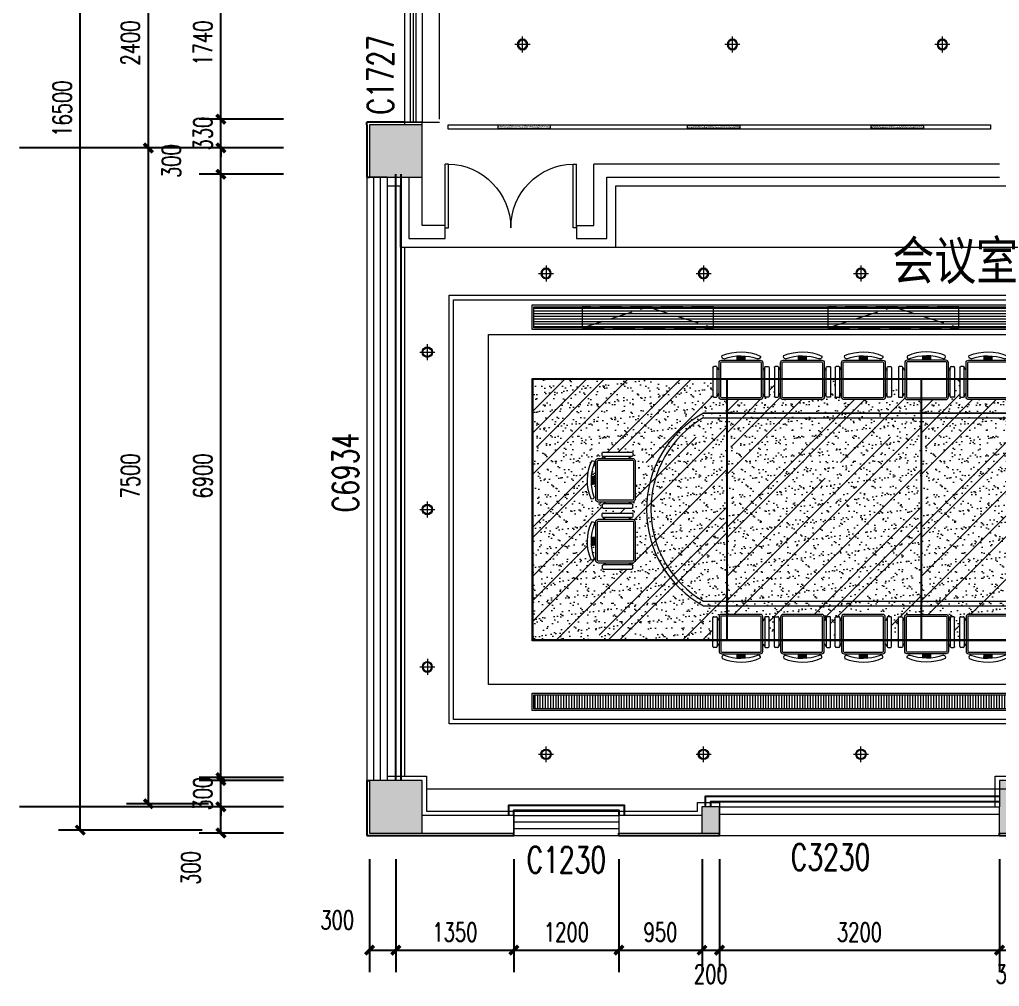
# Model space of a CAD drawing. Header units: millimetres. Extents: x 164760 to 3716174, y -1766400 to 11969.
# Drawn here: x 3479715 to 3490917, y -1715855 to -1704799 of the extents above; entities that cross this region are included whole.
import ezdxf

# ---------------------------------------------------------------- set-up
doc = ezdxf.new("R2010")
doc.units = ezdxf.units.MM
doc.header["$LTSCALE"] = 1000
doc.set_wipeout_variables(frame=1)
for name, pattern in [('DASH', [0.35, 0.25, -0.1]), ('DASHDOT2', [0.5, 0.25, -0.125, 0, -0.125]), ('DOTE', [2.42, 2, -0.2, 0.02, -0.2])]:
    doc.linetypes.add(name, pattern=pattern)
doc.layers.get('0').update_dxf_attribs({"color": 253, "linetype": 'CONTINUOUS'})
doc.layers.get('Defpoints').update_dxf_attribs({"color": 250, "linetype": 'CONTINUOUS', "lineweight": 0})
for name, color, linetype in [('3', 253, 'CONTINUOUS'), ('AXIS', 253, 'CONTINUOUS'), ('FC-Text Annotation', 253, 'CONTINUOUS'), ('LVTRY', 253, 'CONTINUOUS'), ('PUB_DIM', 253, 'CONTINUOUS'), ('SURFACE', 253, 'CONTINUOUS'), ('WINDOW_TEXT', 253, 'CONTINUOUS')]:
    doc.layers.add(name, color=color, linetype=linetype)
for name, color, linetype, lineweight in [('COLUMN', 253, 'CONTINUOUS', 0), ('DS-4BS-FINISH【墙完成线】', 253, 'CONTINUOUS', 0), ('FF-FURN【成品家私】', 253, 'CONTINUOUS', 0), ('PUB_HATCH', 253, 'CONTINUOUS', 0), ('RC-FCU【空调设备】', 253, 'CONTINUOUS', 0), ('RC-LIGHT【天花灯具】', 253, 'CONTINUOUS', 0), ('RC-LIGHT【灯带】', 253, 'DASHDOT2', 0), ('RC-Modelling【天花造型】', 253, 'CONTINUOUS', 0), ('RC-STR【天花细线】', 253, 'CONTINUOUS', 0), ('WALL', 253, 'CONTINUOUS', 0), ('Wall【墙体】', 253, 'CONTINUOUS', 0), ('WINDOW', 253, 'CONTINUOUS', 0)]:
    doc.layers.add(name, color=color, linetype=linetype, lineweight=lineweight)
doc.styles.add('_TCH_DIM_T3', font='SIMPLEX', dxfattribs={"width": 0.705882, "bigfont": 'GBCBIG'})
doc.styles.add('_TCH_WINDOW', font='SIMPLEX', dxfattribs={"bigfont": 'GBCBIG'})
doc.styles.add('XZC', font='SIMPLEX.SHX', dxfattribs={"width": 0.7, "bigfont": 'hztxt.shx'})
doc.styles.add('文字', font='')
doc.styles.get('文字').set_extended_font_data('SimSun')
doc.linetypes.add('LED_LINE', pattern='A,12.7,-5.08,["LED",XZC,S=2.54,R=0,X=-2.54,Y=-1.27],-6.35', length=24.13)
doc.dimstyles.new('_TCH_ARCH&&100', dxfattribs={"dimtxt": 212.5, "dimasz": 100, "dimexe": 250, "dimexo": 300, "dimgap": 100, "dimtad": 1, "dimdec": 0, "dimzin": 0, "dimdsep": 46, "dimtxsty": '_TCH_DIM_T3', "dimblk": 'ARCHTICK', "dimcen": 0.09, "dimclrt": 7, "dimazin": 2, "dimtfac": 1, "dimtdec": 0, "dimtix": 1, "dimtmove": 2, "dimatfit": 3, "dimtolj": 1, "dimtzin": 0, "dimarcsym": 0})

# ---------------------------------------------------------------- blocks, each defined once
blk = doc.blocks.new('_ArchTick')
at = {"color": 2, "linetype": 'ByBlock', "const_width": 0.4}
blk.add_lwpolyline([(-0.5, -0.5), (0.5, 0.5)], dxfattribs=at)
blk = doc.blocks.new('*D520')
at = {"layer": 'AXIS', "color": 0, "lineweight": -2, "transparency": 16777216}
for p, q in [((3481804, -1697567), (3480159, -1697567)), ((3480409, -1714067), (3480409, -1697567)), ((3481804, -1714067), (3480159, -1714067))]:
    blk.add_line(p, q, dxfattribs=at)
at = {"layer": 'Defpoints', "color": 0, "transparency": 16777216}
for p in [(3480409, -1697567), (3482104, -1697567), (3482104, -1714067)]:
    blk.add_point(p, dxfattribs=at)
at = {"layer": 'AXIS', "color": 0, "lineweight": -2, "transparency": 16777216, "xscale": 100, "yscale": 100, "zscale": 100}
for p, rotation in [((3480409, -1697567), 90), ((3480409, -1714067), 270)]:
    blk.add_blockref('_ArchTick', p, dxfattribs=dict(at, rotation=rotation))
at = {"layer": 'AXIS', "color": 7, "transparency": 16777216, "insert": (3480202, -1705817), "char_height": 212.5, "attachment_point": 5, "rotation": 90, "style": '_TCH_DIM_T3'}
blk.add_mtext('\\A1;16500', dxfattribs=at)
blk = doc.blocks.new('*D531')
at = {"layer": 'Defpoints', "color": 0, "transparency": 16777216}
for p in [(3482017, -1713801), (3483032, -1713801), (3483032, -1714101)]:
    blk.add_point(p, dxfattribs=at)
at = {"layer": 'PUB_DIM', "color": 0, "lineweight": -2, "transparency": 16777216}
for p, q in [((3482732, -1713801), (3481767, -1713801)), ((3482017, -1714101), (3482017, -1713801)), ((3482732, -1714101), (3481767, -1714101))]:
    blk.add_line(p, q, dxfattribs=at)
at = {"layer": 'PUB_DIM', "color": 0, "lineweight": -2, "transparency": 16777216, "xscale": 100, "yscale": 100, "zscale": 100}
for p, rotation in [((3482017, -1713801), 90), ((3482017, -1714101), 270)]:
    blk.add_blockref('_ArchTick', p, dxfattribs=dict(at, rotation=rotation))
at = {"layer": 'PUB_DIM', "color": 7, "transparency": 16777216, "insert": (3481672, -1714501), "char_height": 212.5, "attachment_point": 5, "rotation": 90, "style": '_TCH_DIM_T3'}
blk.add_mtext('\\A1;300', dxfattribs=at)
blk = doc.blocks.new('*D532')
at = {"layer": 'Defpoints', "color": 0, "transparency": 16777216}
for p in [(3482017, -1713501), (3483032, -1713501), (3483032, -1713801)]:
    blk.add_point(p, dxfattribs=at)
at = {"layer": 'PUB_DIM', "color": 0, "lineweight": -2, "transparency": 16777216}
for p, q in [((3482017, -1713501), (3482017, -1713401)), ((3482732, -1713501), (3481767, -1713501)), ((3482017, -1713801), (3482017, -1713501)), ((3482732, -1713801), (3481767, -1713801)), ((3482017, -1713801), (3482017, -1713901))]:
    blk.add_line(p, q, dxfattribs=at)
at = {"layer": 'PUB_DIM', "color": 0, "lineweight": -2, "transparency": 16777216, "xscale": 100, "yscale": 100, "zscale": 100}
for p, rotation in [((3482017, -1713501), 270), ((3482017, -1713801), 90)]:
    blk.add_blockref('_ArchTick', p, dxfattribs=dict(at, rotation=rotation))
at = {"layer": 'PUB_DIM', "color": 7, "transparency": 16777216, "insert": (3481811, -1713651), "char_height": 212.5, "attachment_point": 5, "rotation": 90, "style": '_TCH_DIM_T3'}
blk.add_mtext('\\A1;300', dxfattribs=at)
blk = doc.blocks.new('*D533')
at = {"layer": 'Defpoints', "color": 0, "transparency": 16777216}
for p in [(3482017, -1706567), (3483032, -1706567), (3483032, -1713467)]:
    blk.add_point(p, dxfattribs=at)
at = {"layer": 'PUB_DIM', "color": 0, "lineweight": -2, "transparency": 16777216}
for p, q in [((3482732, -1706567), (3481767, -1706567)), ((3482017, -1713467), (3482017, -1706567)), ((3482732, -1713467), (3481767, -1713467))]:
    blk.add_line(p, q, dxfattribs=at)
at = {"layer": 'PUB_DIM', "color": 0, "lineweight": -2, "transparency": 16777216, "xscale": 100, "yscale": 100, "zscale": 100}
for p, rotation in [((3482017, -1706567), 90), ((3482017, -1713467), 270)]:
    blk.add_blockref('_ArchTick', p, dxfattribs=dict(at, rotation=rotation))
at = {"layer": 'PUB_DIM', "color": 7, "transparency": 16777216, "insert": (3481811, -1710017), "char_height": 212.5, "attachment_point": 5, "rotation": 90, "style": '_TCH_DIM_T3'}
blk.add_mtext('\\A1;6900', dxfattribs=at)
blk = doc.blocks.new('*D534')
at = {"layer": 'Defpoints', "color": 0, "transparency": 16777216}
for p in [(3482017, -1706267), (3483032, -1706267), (3483032, -1706567)]:
    blk.add_point(p, dxfattribs=at)
at = {"layer": 'PUB_DIM', "color": 0, "lineweight": -2, "transparency": 16777216}
for p, q in [((3482732, -1706267), (3481767, -1706267)), ((3482017, -1706567), (3482017, -1706267)), ((3482732, -1706567), (3481767, -1706567))]:
    blk.add_line(p, q, dxfattribs=at)
at = {"layer": 'PUB_DIM', "color": 0, "lineweight": -2, "transparency": 16777216, "xscale": 100, "yscale": 100, "zscale": 100}
for p, rotation in [((3482017, -1706267), 90), ((3482017, -1706567), 270)]:
    blk.add_blockref('_ArchTick', p, dxfattribs=dict(at, rotation=rotation))
at = {"layer": 'PUB_DIM', "color": 7, "transparency": 16777216, "insert": (3481450, -1706417), "char_height": 212.5, "attachment_point": 5, "rotation": 90, "style": '_TCH_DIM_T3'}
blk.add_mtext('\\A1;300', dxfattribs=at)
blk = doc.blocks.new('*D535')
at = {"layer": 'Defpoints', "color": 0, "transparency": 16777216}
for p in [(3482017, -1705937), (3483032, -1705937), (3483032, -1706267)]:
    blk.add_point(p, dxfattribs=at)
at = {"layer": 'PUB_DIM', "color": 0, "lineweight": -2, "transparency": 16777216}
for p, q in [((3482017, -1705937), (3482017, -1705837)), ((3482732, -1705937), (3481767, -1705937)), ((3482017, -1706267), (3482017, -1705937)), ((3482732, -1706267), (3481767, -1706267)), ((3482017, -1706267), (3482017, -1706367))]:
    blk.add_line(p, q, dxfattribs=at)
at = {"layer": 'PUB_DIM', "color": 0, "lineweight": -2, "transparency": 16777216, "xscale": 100, "yscale": 100, "zscale": 100}
for p, rotation in [((3482017, -1705937), 270), ((3482017, -1706267), 90)]:
    blk.add_blockref('_ArchTick', p, dxfattribs=dict(at, rotation=rotation))
at = {"layer": 'PUB_DIM', "color": 7, "transparency": 16777216, "insert": (3481811, -1706102), "char_height": 212.5, "attachment_point": 5, "rotation": 90, "style": '_TCH_DIM_T3'}
blk.add_mtext('\\A1;330', dxfattribs=at)
blk = doc.blocks.new('*D536')
at = {"layer": 'Defpoints', "color": 0, "transparency": 16777216}
for p in [(3482017, -1704197), (3483032, -1704197), (3483032, -1705937)]:
    blk.add_point(p, dxfattribs=at)
at = {"layer": 'PUB_DIM', "color": 0, "lineweight": -2, "transparency": 16777216}
for p, q in [((3482732, -1704197), (3481767, -1704197)), ((3482017, -1705937), (3482017, -1704197)), ((3482732, -1705937), (3481767, -1705937))]:
    blk.add_line(p, q, dxfattribs=at)
at = {"layer": 'PUB_DIM', "color": 0, "lineweight": -2, "transparency": 16777216, "xscale": 100, "yscale": 100, "zscale": 100}
for p, rotation in [((3482017, -1704197), 90), ((3482017, -1705937), 270)]:
    blk.add_blockref('_ArchTick', p, dxfattribs=dict(at, rotation=rotation))
at = {"layer": 'PUB_DIM', "color": 7, "transparency": 16777216, "insert": (3481811, -1705067), "char_height": 212.5, "attachment_point": 5, "rotation": 90, "style": '_TCH_DIM_T3'}
blk.add_mtext('\\A1;1740', dxfattribs=at)
blk = doc.blocks.new('*D541')
at = {"layer": 'Defpoints', "color": 0, "transparency": 16777216}
for p in [(3483717, -1714101), (3484017, -1714101), (3484017, -1715440)]:
    blk.add_point(p, dxfattribs=at)
at = {"layer": 'PUB_DIM', "color": 0, "lineweight": -2, "transparency": 16777216}
for p, q in [((3483717, -1714401), (3483717, -1715690)), ((3484017, -1714401), (3484017, -1715690)), ((3483717, -1715440), (3484017, -1715440))]:
    blk.add_line(p, q, dxfattribs=at)
at = {"layer": 'PUB_DIM', "color": 0, "lineweight": -2, "transparency": 16777216, "xscale": 100, "yscale": 100, "zscale": 100, "rotation": 180}
blk.add_blockref('_ArchTick', (3483717, -1715440), dxfattribs=at)
at = {"layer": 'PUB_DIM', "color": 0, "lineweight": -2, "transparency": 16777216, "xscale": 100, "yscale": 100, "zscale": 100}
blk.add_blockref('_ArchTick', (3484017, -1715440), dxfattribs=at)
at = {"layer": 'PUB_DIM', "color": 7, "transparency": 16777216, "insert": (3483347, -1715095), "char_height": 212.5, "attachment_point": 5, "style": '_TCH_DIM_T3'}
blk.add_mtext('\\A1;300', dxfattribs=at)
blk = doc.blocks.new('*D542')
at = {"layer": 'Defpoints', "color": 0, "transparency": 16777216}
for p in [(3484017, -1714101), (3485367, -1714101), (3485367, -1715440)]:
    blk.add_point(p, dxfattribs=at)
at = {"layer": 'PUB_DIM', "color": 0, "lineweight": -2, "transparency": 16777216}
for p, q in [((3484017, -1714401), (3484017, -1715690)), ((3485367, -1714401), (3485367, -1715690)), ((3484017, -1715440), (3485367, -1715440))]:
    blk.add_line(p, q, dxfattribs=at)
at = {"layer": 'PUB_DIM', "color": 0, "lineweight": -2, "transparency": 16777216, "xscale": 100, "yscale": 100, "zscale": 100, "rotation": 180}
blk.add_blockref('_ArchTick', (3484017, -1715440), dxfattribs=at)
at = {"layer": 'PUB_DIM', "color": 0, "lineweight": -2, "transparency": 16777216, "xscale": 100, "yscale": 100, "zscale": 100}
blk.add_blockref('_ArchTick', (3485367, -1715440), dxfattribs=at)
at = {"layer": 'PUB_DIM', "color": 7, "transparency": 16777216, "insert": (3484692, -1715234), "char_height": 212.5, "attachment_point": 5, "style": '_TCH_DIM_T3'}
blk.add_mtext('\\A1;1350', dxfattribs=at)
blk = doc.blocks.new('*D543')
at = {"layer": 'Defpoints', "color": 0, "transparency": 16777216}
for p in [(3485367, -1714101), (3486567, -1714101), (3486567, -1715440)]:
    blk.add_point(p, dxfattribs=at)
at = {"layer": 'PUB_DIM', "color": 0, "lineweight": -2, "transparency": 16777216}
for p, q in [((3485367, -1714401), (3485367, -1715690)), ((3486567, -1714401), (3486567, -1715690)), ((3485367, -1715440), (3486567, -1715440))]:
    blk.add_line(p, q, dxfattribs=at)
at = {"layer": 'PUB_DIM', "color": 0, "lineweight": -2, "transparency": 16777216, "xscale": 100, "yscale": 100, "zscale": 100, "rotation": 180}
blk.add_blockref('_ArchTick', (3485367, -1715440), dxfattribs=at)
at = {"layer": 'PUB_DIM', "color": 0, "lineweight": -2, "transparency": 16777216, "xscale": 100, "yscale": 100, "zscale": 100}
blk.add_blockref('_ArchTick', (3486567, -1715440), dxfattribs=at)
at = {"layer": 'PUB_DIM', "color": 7, "transparency": 16777216, "insert": (3485967, -1715234), "char_height": 212.5, "attachment_point": 5, "style": '_TCH_DIM_T3'}
blk.add_mtext('\\A1;1200', dxfattribs=at)
blk = doc.blocks.new('*D544')
at = {"layer": 'Defpoints', "color": 0, "transparency": 16777216}
for p in [(3486567, -1714101), (3487517, -1714101), (3487517, -1715440)]:
    blk.add_point(p, dxfattribs=at)
at = {"layer": 'PUB_DIM', "color": 0, "lineweight": -2, "transparency": 16777216}
for p, q in [((3486567, -1714401), (3486567, -1715690)), ((3487517, -1714401), (3487517, -1715690)), ((3486567, -1715440), (3487517, -1715440))]:
    blk.add_line(p, q, dxfattribs=at)
at = {"layer": 'PUB_DIM', "color": 0, "lineweight": -2, "transparency": 16777216, "xscale": 100, "yscale": 100, "zscale": 100, "rotation": 180}
blk.add_blockref('_ArchTick', (3486567, -1715440), dxfattribs=at)
at = {"layer": 'PUB_DIM', "color": 0, "lineweight": -2, "transparency": 16777216, "xscale": 100, "yscale": 100, "zscale": 100}
blk.add_blockref('_ArchTick', (3487517, -1715440), dxfattribs=at)
at = {"layer": 'PUB_DIM', "color": 7, "transparency": 16777216, "insert": (3487042, -1715234), "char_height": 212.5, "attachment_point": 5, "style": '_TCH_DIM_T3'}
blk.add_mtext('\\A1;950', dxfattribs=at)
blk = doc.blocks.new('*D545')
at = {"layer": 'Defpoints', "color": 0, "transparency": 16777216}
for p in [(3487517, -1714101), (3487717, -1714101), (3487717, -1715440)]:
    blk.add_point(p, dxfattribs=at)
at = {"layer": 'PUB_DIM', "color": 0, "lineweight": -2, "transparency": 16777216}
for p, q in [((3487517, -1714401), (3487517, -1715690)), ((3487717, -1714401), (3487717, -1715690)), ((3487517, -1715440), (3487717, -1715440))]:
    blk.add_line(p, q, dxfattribs=at)
at = {"layer": 'PUB_DIM', "color": 0, "lineweight": -2, "transparency": 16777216, "xscale": 100, "yscale": 100, "zscale": 100, "rotation": 180}
blk.add_blockref('_ArchTick', (3487517, -1715440), dxfattribs=at)
at = {"layer": 'PUB_DIM', "color": 0, "lineweight": -2, "transparency": 16777216, "xscale": 100, "yscale": 100, "zscale": 100}
blk.add_blockref('_ArchTick', (3487717, -1715440), dxfattribs=at)
at = {"layer": 'PUB_DIM', "color": 7, "transparency": 16777216, "insert": (3487617, -1715715), "char_height": 212.5, "attachment_point": 5, "style": '_TCH_DIM_T3'}
blk.add_mtext('\\A1;200', dxfattribs=at)
blk = doc.blocks.new('*D546')
at = {"layer": 'Defpoints', "color": 0, "transparency": 16777216}
for p in [(3487717, -1714101), (3490917, -1714101), (3490917, -1715440)]:
    blk.add_point(p, dxfattribs=at)
at = {"layer": 'PUB_DIM', "color": 0, "lineweight": -2, "transparency": 16777216}
for p, q in [((3487717, -1714401), (3487717, -1715690)), ((3490917, -1714401), (3490917, -1715690)), ((3487717, -1715440), (3490917, -1715440))]:
    blk.add_line(p, q, dxfattribs=at)
at = {"layer": 'PUB_DIM', "color": 0, "lineweight": -2, "transparency": 16777216, "xscale": 100, "yscale": 100, "zscale": 100, "rotation": 180}
blk.add_blockref('_ArchTick', (3487717, -1715440), dxfattribs=at)
at = {"layer": 'PUB_DIM', "color": 0, "lineweight": -2, "transparency": 16777216, "xscale": 100, "yscale": 100, "zscale": 100}
blk.add_blockref('_ArchTick', (3490917, -1715440), dxfattribs=at)
at = {"layer": 'PUB_DIM', "color": 7, "transparency": 16777216, "insert": (3489317, -1715234), "char_height": 212.5, "attachment_point": 5, "style": '_TCH_DIM_T3'}
blk.add_mtext('\\A1;3200', dxfattribs=at)
blk = doc.blocks.new('*D547')
at = {"layer": 'Defpoints', "color": 0, "transparency": 16777216}
for p in [(3490917, -1714101), (3491217, -1714101), (3491217, -1715440)]:
    blk.add_point(p, dxfattribs=at)
at = {"layer": 'PUB_DIM', "color": 0, "lineweight": -2, "transparency": 16777216}
for p, q in [((3490917, -1714401), (3490917, -1715690)), ((3491217, -1714401), (3491217, -1715690)), ((3490917, -1715440), (3491217, -1715440))]:
    blk.add_line(p, q, dxfattribs=at)
at = {"layer": 'PUB_DIM', "color": 0, "lineweight": -2, "transparency": 16777216, "xscale": 100, "yscale": 100, "zscale": 100, "rotation": 180}
blk.add_blockref('_ArchTick', (3490917, -1715440), dxfattribs=at)
at = {"layer": 'PUB_DIM', "color": 0, "lineweight": -2, "transparency": 16777216, "xscale": 100, "yscale": 100, "zscale": 100}
blk.add_blockref('_ArchTick', (3491217, -1715440), dxfattribs=at)
at = {"layer": 'PUB_DIM', "color": 7, "transparency": 16777216, "insert": (3491067, -1715715), "char_height": 212.5, "attachment_point": 5, "style": '_TCH_DIM_T3'}
blk.add_mtext('\\A1;300', dxfattribs=at)
blk = doc.blocks.new('*D591')
at = {"layer": 'AXIS', "color": 0, "lineweight": -2, "transparency": 16777216}
for p, q in [((3481874, -1706267), (3480938, -1706267)), ((3481188, -1713767), (3481188, -1706267)), ((3481874, -1713767), (3480938, -1713767))]:
    blk.add_line(p, q, dxfattribs=at)
at = {"layer": 'Defpoints', "color": 0, "transparency": 16777216}
for p in [(3481188, -1706267), (3482174, -1706267), (3482174, -1713767)]:
    blk.add_point(p, dxfattribs=at)
at = {"layer": 'AXIS', "color": 0, "lineweight": -2, "transparency": 16777216, "xscale": 100, "yscale": 100, "zscale": 100}
for p, rotation in [((3481188, -1706267), 90), ((3481188, -1713767), 270)]:
    blk.add_blockref('_ArchTick', p, dxfattribs=dict(at, rotation=rotation))
at = {"layer": 'AXIS', "color": 7, "transparency": 16777216, "insert": (3480981, -1710017), "char_height": 212.5, "attachment_point": 5, "rotation": 90, "style": '_TCH_DIM_T3'}
blk.add_mtext('\\A1;7500', dxfattribs=at)
blk = doc.blocks.new('*D592')
at = {"layer": 'AXIS', "color": 0, "lineweight": -2, "transparency": 16777216}
for p, q in [((3481874, -1703867), (3480938, -1703867)), ((3481188, -1706267), (3481188, -1703867)), ((3481874, -1706267), (3480938, -1706267))]:
    blk.add_line(p, q, dxfattribs=at)
at = {"layer": 'Defpoints', "color": 0, "transparency": 16777216}
for p in [(3481188, -1703867), (3482174, -1703867), (3482174, -1706267)]:
    blk.add_point(p, dxfattribs=at)
at = {"layer": 'AXIS', "color": 0, "lineweight": -2, "transparency": 16777216, "xscale": 100, "yscale": 100, "zscale": 100}
for p, rotation in [((3481188, -1703867), 90), ((3481188, -1706267), 270)]:
    blk.add_blockref('_ArchTick', p, dxfattribs=dict(at, rotation=rotation))
at = {"layer": 'AXIS', "color": 7, "transparency": 16777216, "insert": (3480981, -1705067), "char_height": 212.5, "attachment_point": 5, "rotation": 90, "style": '_TCH_DIM_T3'}
blk.add_mtext('\\A1;2400', dxfattribs=at)
blk = doc.blocks.new('$TCHSYS$WIN2D')
for p, q in [((-0.5, 0.5), (0.5, 0.5)), ((-0.5, 0.5), (-0.5, -0.5)), ((0.5, 0.5), (0.5, -0.5)), ((0.5, 0.1667), (-0.5, 0.1667)), ((0.5, -0.1667), (-0.5, -0.1667)), ((-0.5, -0.5), (0.5, -0.5))]:
    blk.add_line(p, q)
blk = doc.blocks.new('$WINLIB2D$00000005')
for p, q in [((-0.5, 0.5), (0.5, 0.5)), ((-0.5, 0.5), (-0.5, -0.5)), ((0.5, -0.5), (0.5, 0.5)), ((0.5, 0.1667), (-0.5, 0.1667)), ((0.5, 0), (-0.5, 0)), ((0.5, -0.1667), (-0.5, -0.1667)), ((-0.5, -0.5), (0.5, -0.5))]:
    blk.add_line(p, q)
blk = doc.blocks.new('$WINLIB2D$00000004')
for p, q in [((-0.5, 0.5), (0.5, 0.5)), ((-0.5, 0.5), (-0.5, -0.5)), ((0.5, -0.5), (0.5, 0.5)), ((-0.5, 0.2406), (0.5, 0.2406)), ((-0.5, -0.5), (0.5, -0.5))]:
    blk.add_line(p, q)
blk = doc.blocks.new('$DorLib2D$00000002')
for p, q in [((-0.5, 0), (-0.5, 0.4875)), ((-0.475, 0.4875), (-0.5, 0.4875)), ((-0.475, 0), (-0.475, 0.4875)), ((0.475, 0), (0.475, 0.4875)), ((0.475, 0.4875), (0.5, 0.4875)), ((0.5, 0), (0.5, 0.4875)), ((-0.5, 0), (-0.475, 0)), ((0.5, 0), (0.475, 0))]:
    blk.add_line(p, q)
at = {"lineweight": 13}
for centre, start, end in [((-0.4875, 0), 0, 88.53072), ((0.4875, 0), 91.46928, 180)]:
    blk.add_arc(centre, 0.4875, start, end, dxfattribs=at)
blk = doc.blocks.new('A$C5EEA4032')
blk.add_wipeout([(542, 0), (550, 1), (557, 4), (563, 9), (563, 9), (568, 15), (568, 15), (571, 24), (572, 30), (572, 35), (572, 74), (593, 40), (593, 36), (596, 29), (596, 29), (603, 26), (603, 26), (633, 26), (640, 29), (643, 36), (643, 36), (643, 367), (642, 371), (640, 374), (640, 374), (640, 374), (637, 376), (633, 377), (603, 377), (596, 374), (596, 374), (596, 374), (594, 370), (593, 367), (594, 364), (572, 338), (572, 420), (572, 424), (571, 428), (571, 428), (568, 435), (566, 438), (563, 442), (563, 442), (559, 445), (559, 445), (550, 449), (547, 450), (547, 450), (542, 450), (102, 450), (102, 450), (86, 446), (81, 442), (81, 442), (76, 435), (76, 435), (72, 420), (71, 338), (50, 364), (50, 370), (50, 370), (45, 376), (45, 376), (40, 377), (10, 377), (6, 376), (3, 374), (3, 374), (1, 369), (-2, 367), (1, 36), (3, 29), (3, 29), (10, 26), (10, 26), (40, 26), (47, 29), (47, 29), (50, 36), (50, 36), (50, 40), (71, 74), (72, 30), (73, 22), (75, 16), (81, 9), (81, 9), (90, 2), (95, 1), (102, 0)])
for p, q in [((1, 367), (1, 36)), ((40, 377), (10, 377)), ((50, 36), (50, 367)), ((50, 364), (71, 338)), ((594, 364), (572, 338)), ((593, 36), (593, 367)), ((603, 377), (633, 377)), ((643, 367), (643, 36)), ((10, 26), (40, 26)), ((50, 39), (71, 74)), ((594, 39), (572, 74)), ((633, 26), (603, 26)), ((102, 0), (542, 0))]:
    blk.add_line(p, q)
at = {"color": 250}
blk.add_line((102, 20), (542, 20), dxfattribs=at)
for centre, radius, start, end in [((10, 367), 9.96, 90, 180), ((40, 367), 9.96, 0, 90), ((603, 367), 9.96, 90, 180), ((633, 367), 9.96, 0, 90), ((10, 36), 9.96, 180, 270), ((40, 36), 9.96, 270, 0), ((102, 30), 29.9, 180, 270), ((542, 30), 29.9, 270, 0), ((603, 36), 9.96, 180, 270), ((633, 36), 9.96, 270, 0)]:
    blk.add_arc(centre, radius, start, end)
for centre, start, end in [((102, 30), 180, 270), ((542, 30), 270, 0)]:
    blk.add_arc(centre, 9.96, start, end, dxfattribs=at)
blk.add_wipeout([(516, 467), (524, 469), (528, 471), (528, 471), (536, 479), (536, 479), (538, 485), (539, 491), (539, 491), (538, 497), (536, 502), (536, 502), (440, 533), (374, 544), (316, 546), (264, 542), (207, 533), (151, 517), (100, 496), (100, 496), (99, 485), (100, 481), (105, 472), (105, 472), (114, 466), (118, 464), (129, 464), (140, 468), (150, 471), (157, 474), (167, 477), (180, 480), (185, 482), (195, 484), (203, 486), (213, 488), (230, 491), (265, 496), (291, 498), (302, 499), (313, 499), (317, 499), (325, 500), (387, 496), (431, 490), (452, 486), (468, 482), (478, 479), (484, 477), (495, 474), (512, 469)])
for p, q in [((542, 450), (102, 450)), ((72, 420), (72, 30)), ((572, 30), (572, 420))]:
    blk.add_line(p, q)
for p, q in [((374, 485), (271, 485)), ((373, 474), (271, 474)), ((373, 460), (271, 460)), ((321, 450), (321, 497)), ((92, 420), (92, 30)), ((542, 430), (102, 430)), ((552, 30), (552, 420))]:
    blk.add_line(p, q, dxfattribs=at)
for centre, radius, start, end in [((102, 420), 29.9, 90, 180), ((124, 489), 25, 162.1953, 282.3742), ((325, 12), 534, 66.6573, 114.8732), ((326, -70), 570, 70.5902, 110.273), ((515, 491), 23.9, 271.9354, 27.5327), ((542, 420), 29.9, 0, 90)]:
    blk.add_arc(centre, radius, start, end)
for centre, start, end in [((102, 420), 90, 180), ((542, 420), 0, 90)]:
    blk.add_arc(centre, 9.96, start, end, dxfattribs=at)
blk = doc.blocks.new('会议桌_05060005')
at = {"color": 51, "rotation": 180}
blk.add_blockref('A$C5EEA4032', (320, 273), dxfattribs=at)
blk = doc.blocks.new('海龙0427181775')
for p, q in [((3911, 2846), (-3901, 2846)), ((-3901, 2846), (3911, 2846)), ((-3901, 646), (3911, 646))]:
    blk.add_line(p, q)
at = {"color": 250}
for p, q in [((-3901, 2796), (3911, 2796)), ((-3901, 696), (3911, 696))]:
    blk.add_line(p, q, dxfattribs=at)
for centre, start, end in [((-3295, 1746), 118.8415, 241.1585), ((3306, 1746), 298.8415, 61.1585)]:
    blk.add_arc(centre, 1256, start, end)
for centre, start, end in [((-3282, 1746), 120.5102, 239.4898), ((3293, 1746), 300.5102, 59.4898)]:
    blk.add_arc(centre, 1219, start, end, dxfattribs=at)
at = {"color": 51, "xscale": -1}
for p in [(-3149, 3003), (-1749, 3003), (372, 3003), (3911, 3003)]:
    blk.add_blockref('A$C5EEA4032', p, dxfattribs=at)
at = {"color": 51}
for p in [(-1671, 3003), (450, 3003), (1868, 3003)]:
    blk.add_blockref('A$C5EEA4032', p, dxfattribs=at)
at = {"color": 51, "xscale": -1}
for p, rotation in [((-4681, 2403), 90), ((-1671, 546), 180), ((450, 546), 180), ((1868, 546), 180)]:
    blk.add_blockref('A$C5EEA4032', p, dxfattribs=dict(at, rotation=rotation))
at = {"color": 51}
for p, rotation in [((4681, 2403), 270), ((-3149, 546), 180), ((-1749, 546), 180), ((372, 546), 180), ((3911, 546), 180)]:
    blk.add_blockref('A$C5EEA4032', p, dxfattribs=dict(at, rotation=rotation))
at = {"color": 51, "xscale": -1}
for p in [(-2446, 3003), (-325, 3003), (1790, 3003), (3213, 3003)]:
    blk.add_blockref('A$C5EEA4032', p, dxfattribs=at)
at = {"xscale": -1, "rotation": 270}
blk.add_blockref('会议桌_05060005', (-4954, 1386), dxfattribs=at)
at = {"rotation": 90}
blk.add_blockref('会议桌_05060005', (4954, 1386), dxfattribs=at)
for p in [(-2766, 273), (-646, 273), (2893, 273)]:
    blk.add_blockref('会议桌_05060005', p)
at = {"color": 51, "rotation": 180}
blk.add_blockref('A$C5EEA4032', (1790, 546), dxfattribs=at)
blk = doc.blocks.new('圆形筒灯')
at = {"color": 251, "linetype": 'DOTE', "ltscale": 43.504693}
blk.add_line((0, 91), (0, -91), dxfattribs=at)
at = {"color": 251, "linetype": 'DOTE', "ltscale": 41.297046}
blk.add_line((86, 0), (-86, 0), dxfattribs=at)
blk.add_ellipse((0, 0), major_axis=(-42.4, 42.4), ratio=1, start_param=2.355868237233172, end_param=8.639053544412757)
at = {"color": 251}
blk.add_ellipse((0, 0), major_axis=(35.4, 35.4), ratio=1, start_param=5.49871431692557, end_param=11.78189962410516, dxfattribs=at)
blk = doc.blocks.new('ZL_0814093391')
at = {"layer": 'RC-LIGHT【天花灯具】'}
h = blk.add_hatch(dxfattribs=at)
h.set_pattern_fill('AR-SAND', color=251, scale=0.316764)
h.set_pattern_definition([(37.5, (-300, -35), (-0.50683, 15.50283), [0, -12.2296, 0, -13.67785, 0, -13.07441]), (7.5, (-300, -35), (14.23926, 22.7064), [0, -6.59755, 0, -11.02274, 0, -4.22404]), (327.5, (-309.896, -35), (25.05575, 0.04552), [0, -4.0229, 0, -14.48243, 0, -18.90761]), (317.5, (-309.896, -35), (24.1867, 7.0616), [0, -2.01145, 0, -9.49404, 0, -10.86182])])
h.paths.add_polyline_path([(300, 5), (-300, 5), (-300, -35), (300, -35)])
blk.add_lwpolyline([(-300, 5), (300, 5), (300, -35), (-300, -35)], close=True, dxfattribs=at)
blk = doc.blocks.new('海龙0919100540')
at = {"layer": 'RC-Modelling【天花造型】'}
for p, q in [((-46301, -3861), (-46301, -2121)), ((-46501, -3895), (-46301, -3895))]:
    blk.add_line(p, q, dxfattribs=at)
at = {"layer": 'RC-STR【天花细线】'}
blk.add_lwpolyline([(-46201, -3975), (-46201, -3925), (-40001, -3925), (-40001, -3975)], close=True, dxfattribs=at)
at = {"layer": 'RC-LIGHT【天花灯具】', "xscale": -1, "rotation": 180}
for name, p in [('圆形筒灯', (-45353, -3008)), ('圆形筒灯', (-42953, -3008)), ('圆形筒灯', (-40553, -3008)), ('ZL_0814093391', (-45333, -3965))]:
    blk.add_blockref(name, p, dxfattribs=at)
at = {"layer": 'RC-LIGHT【天花灯具】', "rotation": 179.9999999999999}
for p in [(-43168, -3965), (-41068, -3965)]:
    blk.add_blockref('ZL_0814093391', p, dxfattribs=at)

msp = doc.modelspace()

# ---------------------------------------------------------------- hatches: boundary and pattern name
at = {"layer": 'PUB_HATCH'}
for points in [[(3483716.8, -1706600.6), (3484316.8, -1706600.6), (3484316.8, -1706000.6), (3483716.8, -1706000.6)], [(3483716.8, -1714100.6), (3484316.8, -1714100.6), (3484316.8, -1713500.6), (3483716.8, -1713500.6)], [(3490916.8, -1714100.6), (3491516.8, -1714100.6), (3491516.8, -1713500.6), (3490916.8, -1713500.6)], [(3487516.8, -1714100.6), (3487716.8, -1714100.6), (3487716.8, -1713800.6), (3487516.8, -1713800.6)]]:
    msp.add_hatch(color=256, dxfattribs=at).paths.add_polyline_path(points)
at = {"layer": 'RC-FCU【空调设备】'}
h = msp.add_hatch(dxfattribs=at)
h.set_pattern_fill('_USER', color=8, scale=30, angle=180, pattern_type=0)
h.set_pattern_definition([(180, (9422219.392, -510379.423), (-4e-15, -30), [])])
h.paths.add_polyline_path([(3485596.2, -1708081.8), (3485596.2, -1708321.8), (3496672.4, -1708321.8), (3496672.4, -1708081.8)])
h = msp.add_hatch(dxfattribs=at)
h.set_pattern_fill('_USER', color=8, scale=30, angle=90, pattern_type=0)
h.set_pattern_definition([(90, (1105948.13, -168464.707), (-30, 2e-15), [])])
h.paths.add_polyline_path([(3485596.2, -1712520.6), (3485596.2, -1712680.6), (3496672.4, -1712680.6), (3496672.4, -1712520.6)])
at = {"layer": 'RC-LIGHT【天花灯具】'}
h = msp.add_hatch(dxfattribs=at)
h.set_pattern_fill('AR-RROOF', color=256, scale=30, angle=45)
h.set_pattern_definition([(45, (3503031.9, -1702850.6), (646.578, 1724.21), [11430, -1524, 3810, -762]), (45, (3503479.1, -1701864.5), (-1255.44, 177.81), [2286, -251.46, 4572, -571.5]), (45, (3502843.3, -1702123.2), (2440.834, 3162.846), [6096, -1066.8, 3048, -762])])
h.paths.add_polyline_path([(3487797.5, -1708911.2), (3485586.2, -1708911.2), (3485586.2, -1711891.2), (3487797.5, -1711891.2)])
h = msp.add_hatch(dxfattribs=at)
h.set_pattern_fill('AR-SAND', color=256, scale=3)
h.set_pattern_definition([(37.5, (3503031.88, -1702850.58), (-4.8001, 146.824), [0, -115.824, 0, -129.54, 0, -123.825]), (7.5, (3503031.88, -1702850.58), (134.857, 215.0475), [0, -62.484, 0, -104.394, 0, -40.005]), (327.5, (3502938.15, -1702850.58), (237.2977, 0.43116), [0, -38.1, 0, -137.16, 0, -179.07]), (317.5, (3502938.15, -1702850.58), (229.067, 66.8788), [0, -19.05, 0, -89.916, 0, -102.87])])
h.paths.add_polyline_path([(3487797.5, -1708911.2), (3485586.2, -1708911.2), (3485586.2, -1711891.2), (3487797.5, -1711891.2)])
h = msp.add_hatch(dxfattribs=at)
h.set_pattern_fill('AR-RROOF', color=256, scale=30, angle=45)
h.set_pattern_definition([(45, (3505253.1, -1702850.6), (646.578, 1724.21), [11430, -1524, 3810, -762]), (45, (3505700.3, -1701864.5), (-1255.44, 177.81), [2286, -251.46, 4572, -571.5]), (45, (3505064.54, -1702123.2), (2440.834, 3162.846), [6096, -1066.8, 3048, -762])])
h.paths.add_polyline_path([(3490018.7, -1708911.2), (3487807.5, -1708911.2), (3487807.5, -1711891.2), (3490018.7, -1711891.2)])
h = msp.add_hatch(dxfattribs=at)
h.set_pattern_fill('AR-SAND', color=256, scale=3)
h.set_pattern_definition([(37.5, (3505253.12, -1702850.58), (-4.8001, 146.824), [0, -115.824, 0, -129.54, 0, -123.825]), (7.5, (3505253.12, -1702850.58), (134.857, 215.0475), [0, -62.484, 0, -104.394, 0, -40.005]), (327.5, (3505159.4, -1702850.58), (237.2977, 0.43116), [0, -38.1, 0, -137.16, 0, -179.07]), (317.5, (3505159.4, -1702850.58), (229.067, 66.8788), [0, -19.05, 0, -89.916, 0, -102.87])])
h.paths.add_polyline_path([(3490018.7, -1708911.2), (3487807.5, -1708911.2), (3487807.5, -1711891.2), (3490018.7, -1711891.2)])
h = msp.add_hatch(dxfattribs=at)
h.set_pattern_fill('AR-RROOF', color=256, scale=30, angle=45)
h.set_pattern_definition([(45, (3507474.4, -1702850.6), (646.578, 1724.21), [11430, -1524, 3810, -762]), (45, (3507921.6, -1701864.5), (-1255.44, 177.81), [2286, -251.46, 4572, -571.5]), (45, (3507285.8, -1702123.2), (2440.834, 3162.846), [6096, -1066.8, 3048, -762])])
h.paths.add_polyline_path([(3492240, -1708911.2), (3490028.7, -1708911.2), (3490028.7, -1711891.2), (3492240, -1711891.2)])
h = msp.add_hatch(dxfattribs=at)
h.set_pattern_fill('AR-SAND', color=256, scale=3)
h.set_pattern_definition([(37.5, (3507474.36, -1702850.58), (-4.8001, 146.824), [0, -115.824, 0, -129.54, 0, -123.825]), (7.5, (3507474.36, -1702850.58), (134.857, 215.0475), [0, -62.484, 0, -104.394, 0, -40.005]), (327.5, (3507380.64, -1702850.58), (237.2977, 0.43116), [0, -38.1, 0, -137.16, 0, -179.07]), (317.5, (3507380.64, -1702850.58), (229.067, 66.8788), [0, -19.05, 0, -89.916, 0, -102.87])])
h.paths.add_polyline_path([(3492240, -1708911.2), (3490028.7, -1708911.2), (3490028.7, -1711891.2), (3492240, -1711891.2)])

# ---------------------------------------------------------------- linework, layer by layer
at = {"layer": '3'}
for p, q in [((3484016.8, -1713500.6), (3484016.8, -1706566.7)), ((3484076.8, -1713500.6), (3484076.8, -1706566.7))]:
    msp.add_line(p, q, dxfattribs=at)
for points in [[(3487556.8, -1713800.6), (3487556.8, -1713680.6), (3490916.8, -1713680.6)], [(3485306.8, -1713900.6), (3485306.8, -1713780.6), (3486626.8, -1713780.6), (3486626.8, -1713900.6)], [(3487616.8, -1713800.6), (3487616.8, -1713740.6), (3490916.8, -1713740.6)], [(3485366.8, -1713900.6), (3485366.8, -1713840.6), (3486566.8, -1713840.6), (3486566.8, -1713900.6)]]:
    msp.add_lwpolyline(points, dxfattribs=at)
at = {"layer": 'AXIS'}
for p, q in [((3482104.1, -1706266.7), (3479715.4, -1706266.7)), ((3482104.1, -1713800.6), (3479715.4, -1713800.6))]:
    msp.add_line(p, q, dxfattribs=at)
at = {"layer": 'COLUMN'}
for p, q in [((3484316.8, -1706000.6), (3483716.8, -1706000.6)), ((3483716.8, -1706000.6), (3483716.8, -1706600.6)), ((3484316.8, -1706600.6), (3484316.8, -1706000.6)), ((3483716.8, -1706600.6), (3484316.8, -1706600.6)), ((3484316.8, -1713500.6), (3483716.8, -1713500.6)), ((3483716.8, -1713500.6), (3483716.8, -1714100.6)), ((3484316.8, -1714100.6), (3484316.8, -1713500.6)), ((3491516.8, -1713500.6), (3490916.8, -1713500.6)), ((3490916.8, -1713500.6), (3490916.8, -1713800.6)), ((3483716.8, -1714100.6), (3484316.8, -1714100.6)), ((3490916.8, -1714100.6), (3491516.8, -1714100.6))]:
    msp.add_line(p, q, dxfattribs=at)
at = {"layer": 'DS-4BS-FINISH【墙完成线】'}
for points in [[(3483916.8, -1713450.6), (3484366.8, -1713450.6), (3484366.8, -1713850.6), (3487466.8, -1713850.6), (3487466.8, -1713750.6), (3487716.8, -1713750.6), (3487716.8, -1713800.6)], [(3490866.8, -1713800.6), (3490866.8, -1713450.6), (3491566.8, -1713450.6), (3491566.8, -1713800.6)]]:
    msp.add_lwpolyline(points, dxfattribs=at)
at = {"layer": 'LVTRY'}
for p in [(3484116.8, -1705970.6), (3483686.8, -1706000.6)]:
    msp.add_line(p, (3483686.8, -1705970.6), dxfattribs=at)
at = {"layer": 'RC-FCU【空调设备】'}
for points in [[(3496692.4, -1708061.8), (3496692.4, -1708341.8), (3485576.2, -1708341.8), (3485576.2, -1708061.8)], [(3496692.4, -1712500.6), (3496692.4, -1712700.6), (3485576.2, -1712700.6), (3485576.2, -1712500.6)]]:
    msp.add_lwpolyline(points, close=True, dxfattribs=at)
at = {"layer": 'RC-FCU【空调设备】', "color": 8}
for points in [[(3496672.4, -1708081.8), (3496672.4, -1708321.8), (3485596.2, -1708321.8), (3485596.2, -1708081.8)], [(3496672.4, -1712520.6), (3496672.4, -1712680.6), (3485596.2, -1712680.6), (3485596.2, -1712520.6)]]:
    msp.add_lwpolyline(points, close=True, dxfattribs=at)
at = {"layer": 'RC-FCU【空调设备】', "color": 8, "linetype": 'DASH'}
for points in [[(3486147.5, -1708081.8), (3486147.5, -1708321.8), (3487647.5, -1708321.8), (3487647.5, -1708081.8)], [(3488954.9, -1708081.8), (3488954.9, -1708321.8), (3490454.9, -1708321.8), (3490454.9, -1708081.8)]]:
    msp.add_lwpolyline(points, close=True, dxfattribs=at)
for points in [[(3486147.5, -1708321.8), (3486897.5, -1708081.8), (3487647.5, -1708321.8)], [(3488954.9, -1708321.8), (3489704.9, -1708081.8), (3490454.9, -1708321.8)]]:
    msp.add_lwpolyline(points, dxfattribs=at)
at = {"layer": 'RC-Modelling【天花造型】'}
for p, q in [((3484116.8, -1707401.8), (3484116.8, -1713450.6)), ((3486530.4, -1707401.8), (3496041.8, -1707401.8)), ((3498116.8, -1713600.6), (3484366.8, -1713600.6))]:
    msp.add_line(p, q, dxfattribs=at)
at = {"layer": 'SURFACE'}
for p, q in [((3483686.8, -1706000.6), (3483686.8, -1706600.6)), ((3483686.8, -1706600.6), (3483716.8, -1706600.6)), ((3483686.8, -1713500.6), (3483716.8, -1713500.6)), ((3483686.8, -1713500.6), (3483686.8, -1714130.6)), ((3483686.8, -1714130.6), (3485366.8, -1714130.6)), ((3485366.8, -1714130.6), (3485366.8, -1714100.6)), ((3486566.8, -1714130.6), (3486566.8, -1714100.6)), ((3486566.8, -1714130.6), (3487516.8, -1714130.6)), ((3487516.8, -1714130.6), (3487716.8, -1714130.6)), ((3487716.8, -1714130.6), (3487716.8, -1714100.6)), ((3490916.8, -1714130.6), (3490916.8, -1714100.6)), ((3490916.8, -1714130.6), (3491216.8, -1714130.6))]:
    msp.add_line(p, q, dxfattribs=at)
at = {"layer": 'WALL'}
for p, q in [((3484316.8, -1705970.6), (3484116.8, -1705970.6)), ((3484116.8, -1705970.6), (3484116.8, -1706000.6)), ((3484316.8, -1706000.6), (3484316.8, -1705970.6)), ((3487716.8, -1713800.6), (3487516.8, -1713800.6)), ((3487516.8, -1713800.6), (3487516.8, -1714100.6)), ((3487716.8, -1714100.6), (3487716.8, -1713800.6)), ((3485366.8, -1713900.6), (3484316.8, -1713900.6)), ((3485366.8, -1714100.6), (3485366.8, -1713900.6)), ((3487516.8, -1713900.6), (3486566.8, -1713900.6)), ((3486566.8, -1713900.6), (3486566.8, -1714100.6)), ((3484316.8, -1714100.6), (3485366.8, -1714100.6)), ((3486566.8, -1714100.6), (3487516.8, -1714100.6)), ((3487516.8, -1714100.6), (3487716.8, -1714100.6))]:
    msp.add_line(p, q, dxfattribs=at)
at = {"layer": 'Wall【墙体】', "color": 6}
for p, q in [((3490916.8, -1706450.6), (3486280.4, -1706450.6)), ((3486280.4, -1707151.8), (3486280.4, -1706450.6)), ((3484166.8, -1706600.6), (3484166.8, -1707301.8)), ((3484316.8, -1707151.8), (3484316.8, -1706600.6)), ((3486430.4, -1706600.6), (3490916.8, -1706600.6)), ((3486430.4, -1707301.8), (3486430.4, -1706600.6)), ((3484580.4, -1707151.8), (3484316.8, -1707151.8)), ((3484580.4, -1707301.8), (3484580.4, -1707151.8)), ((3486080.4, -1707151.8), (3486080.4, -1707301.8)), ((3486080.4, -1707151.8), (3486280.4, -1707151.8)), ((3484166.8, -1707301.8), (3484580.4, -1707301.8)), ((3486080.4, -1707301.8), (3486430.4, -1707301.8))]:
    msp.add_line(p, q, dxfattribs=at)

# ---------------------------------------------------------------- block references
at = {"layer": 'RC-LIGHT【天花灯具】', "xscale": -1}
for p in [(3485734.3, -1707701.8), (3487534.3, -1707701.8), (3489334.3, -1707701.8), (3484376.8, -1712201.2)]:
    msp.add_blockref('圆形筒灯', p, dxfattribs=at)
at = {"layer": 'RC-LIGHT【天花灯具】', "rotation": 180}
for p in [(3484376.8, -1708601.2), (3484376.8, -1710401.2), (3485734.3, -1713200.6), (3487534.3, -1713200.6), (3489334.3, -1713200.6)]:
    msp.add_blockref('圆形筒灯', p, dxfattribs=at)
at = {"layer": 'RC-Modelling【天花造型】'}
msp.add_blockref('海龙0919100540', (3530817.6, -1702075.6), dxfattribs=at)
at = {"layer": 'WINDOW'}
ref = msp.add_blockref('$WINLIB2D$00000005', (3484216.8, -1705100.6), dxfattribs=dict(at, xscale=1740, yscale=200, zscale=1740, rotation=270))
ref.add_attrib('A', 'C1727', (3483990.6, -1705884.2), dxfattribs={"layer": 'WINDOW_TEXT', "height": 297.5, "rotation": 90, "style": '_TCH_WINDOW', "width": 0.705882})
at = {"layer": 'WINDOW', "xscale": 1500, "yscale": -1500, "zscale": -1500, "rotation": 180}
msp.add_blockref('$DorLib2D$00000002', (3485330.4, -1707181.8), dxfattribs=at)
at = {"layer": 'WINDOW'}
ref = msp.add_blockref('$TCHSYS$WIN2D', (3483801.8, -1710050.6), dxfattribs=dict(at, xscale=6900, yscale=230, zscale=6900, rotation=270))
ref.add_attrib('A', 'C6934', (3483590.6, -1710433.3), dxfattribs={"layer": 'WINDOW_TEXT', "height": 297.5, "rotation": 90, "style": '_TCH_WINDOW', "width": 0.705882})
ref = msp.add_blockref('$WINLIB2D$00000004', (3489316.8, -1713965.6), dxfattribs=dict(at, xscale=3200, yscale=330, zscale=3200))
ref.add_attrib('A', 'C3230', (3488532.1, -1714524.3), dxfattribs={"layer": 'WINDOW_TEXT', "height": 297.5, "style": '_TCH_WINDOW', "width": 0.705882})
ref = msp.add_blockref('$TCHSYS$WIN2D', (3485966.8, -1714015.6), dxfattribs=dict(at, xscale=1200, yscale=230, zscale=1200))
ref.add_attrib('A', 'C1230', (3485511.8, -1714554.3), dxfattribs={"layer": 'WINDOW_TEXT', "height": 297.5, "style": '_TCH_WINDOW', "width": 0.705882})

# ---------------------------------------------------------------- texts
at = {"layer": 'FC-Text Annotation', "style": '文字', "width": 0.8}
msp.add_text('会议室', height=438.58, dxfattribs=at).set_placement((3489693.7, -1707771.2))

# ---------------------------------------------------------------- dimensions: what is measured, and where the dimension line sits
at = {"layer": 'AXIS'}
for p1, p2, distance, picture, middle in [((3482104.1, -1714066.7), (3482104.1, -1697566.7), 1695.5, '*D520', (3480202.4, -1705816.7)), ((3482173.7, -1706266.7), (3482173.7, -1703866.7), 986.2, '*D592', (3480981.3, -1705066.7)), ((3482173.7, -1713766.7), (3482173.7, -1706266.7), 986.2, '*D591', (3480981.3, -1710016.7))]:
    dim = msp.add_aligned_dim(p1=p1, p2=p2, distance=distance, dimstyle='_TCH_ARCH&&100', dxfattribs=at)
    dim.commit()
    dim.dimension.update_dxf_attribs({"geometry": picture, "text_midpoint": middle})
at = {"layer": 'PUB_DIM'}
for p1, p2, distance, picture, middle in [((3483032.4, -1705936.7), (3483032.4, -1704196.7), 1015.2, '*D536', (3481811, -1705066.7)), ((3483032.4, -1706266.7), (3483032.4, -1705936.7), 1015.2, '*D535', (3481811, -1706101.7)), ((3483032.4, -1713466.7), (3483032.4, -1706566.7), 1015.2, '*D533', (3481811, -1710016.7)), ((3483032.4, -1713800.6), (3483032.4, -1713500.6), 1015.2, '*D532', (3481811, -1713650.6)), ((3484016.8, -1714100.6), (3485366.8, -1714100.6), -1339.7, '*D542', (3484691.8, -1715234)), ((3485366.8, -1714100.6), (3486566.8, -1714100.6), -1339.7, '*D543', (3485966.8, -1715234)), ((3486566.8, -1714100.6), (3487516.8, -1714100.6), -1339.7, '*D544', (3487041.8, -1715234)), ((3487716.8, -1714100.6), (3490916.8, -1714100.6), -1339.7, '*D546', (3489316.8, -1715234))]:
    dim = msp.add_aligned_dim(p1=p1, p2=p2, distance=distance, dimstyle='_TCH_ARCH&&100', dxfattribs=at)
    dim.commit()
    dim.dimension.update_dxf_attribs({"geometry": picture, "text_midpoint": middle})
for base, p1, p2, angle, picture, middle in [((3482017.2, -1706266.7), (3483032.4, -1706566.7), (3483032.4, -1706266.7), 90, '*D534', (3481449.7, -1706416.7)), ((3482017.2, -1713800.6), (3483032.4, -1714100.6), (3483032.4, -1713800.6), 90, '*D531', (3481672.2, -1714500.6)), ((3484016.8, -1715440.2), (3483716.8, -1714100.6), (3484016.8, -1714100.6), 0, '*D541', (3483346.8, -1715095.2)), ((3487716.8, -1715440.2), (3487516.8, -1714100.6), (3487716.8, -1714100.6), 0, '*D545', (3487616.8, -1715715.2)), ((3491216.8, -1715440.2), (3490916.8, -1714100.6), (3491216.8, -1714100.6), 0, '*D547', (3491066.8, -1715715.2))]:
    dim = msp.add_linear_dim(base=base, p1=p1, p2=p2, angle=angle, dimstyle='_TCH_ARCH&&100', dxfattribs=at)
    dim.commit()
    dim.dimension.update_dxf_attribs({"geometry": picture, "text_midpoint": middle, "dimtype": 129})

# ---------------------------------------------------------------- next in the draw order: block references
at = {"layer": 'FF-FURN【成品家私】'}
msp.add_blockref('海龙0427181775', (3491433.1, -1712147), dxfattribs=at)

# ---------------------------------------------------------------- next in the draw order: linework, layer by layer
at = {"layer": 'DS-4BS-FINISH【墙完成线】'}
msp.add_lwpolyline([(3483916.8, -1706700.6), (3484066.8, -1706700.6), (3484066.8, -1707401.8), (3486530.4, -1707401.8), (3486530.4, -1706700.6), (3496041.8, -1706700.6), (3496041.8, -1707401.8), (3498191.8, -1707401.8), (3498191.8, -1713400.6), (3498016.8, -1713400.6), (3498016.8, -1713800.6)], dxfattribs=at)
at = {"layer": 'RC-LIGHT【灯带】', "linetype": 'LED_LINE', "ltscale": 0.015}
msp.add_lwpolyline([(3484626.8, -1707951.8), (3497641.8, -1707951.8), (3497641.8, -1712850.6), (3484626.8, -1712850.6)], close=True, dxfattribs=at)
at = {"layer": 'RC-Modelling【天花造型】'}
msp.add_lwpolyline([(3484676.8, -1708001.8), (3497591.8, -1708001.8), (3497591.8, -1712800.6), (3484676.8, -1712800.6)], close=True, dxfattribs=at)
at = {"layer": 'RC-STR【天花细线】'}
for points in [[(3485076.8, -1708401.8), (3497191.8, -1708401.8), (3497191.8, -1712400.6), (3485076.8, -1712400.6)], [(3485576.2, -1708901.2), (3496692.4, -1708901.2), (3496692.4, -1711901.2), (3485576.2, -1711901.2)], [(3485586.2, -1708911.2), (3496682.4, -1708911.2), (3496682.4, -1711891.2), (3485586.2, -1711891.2)], [(3487797.5, -1711891.2), (3487807.5, -1711891.2), (3487807.5, -1708911.2), (3487797.5, -1708911.2)], [(3490018.7, -1711891.2), (3490028.7, -1711891.2), (3490028.7, -1708911.2), (3490018.7, -1708911.2)]]:
    msp.add_lwpolyline(points, close=True, dxfattribs=at)

doc.saveas('drawing.dxf')
